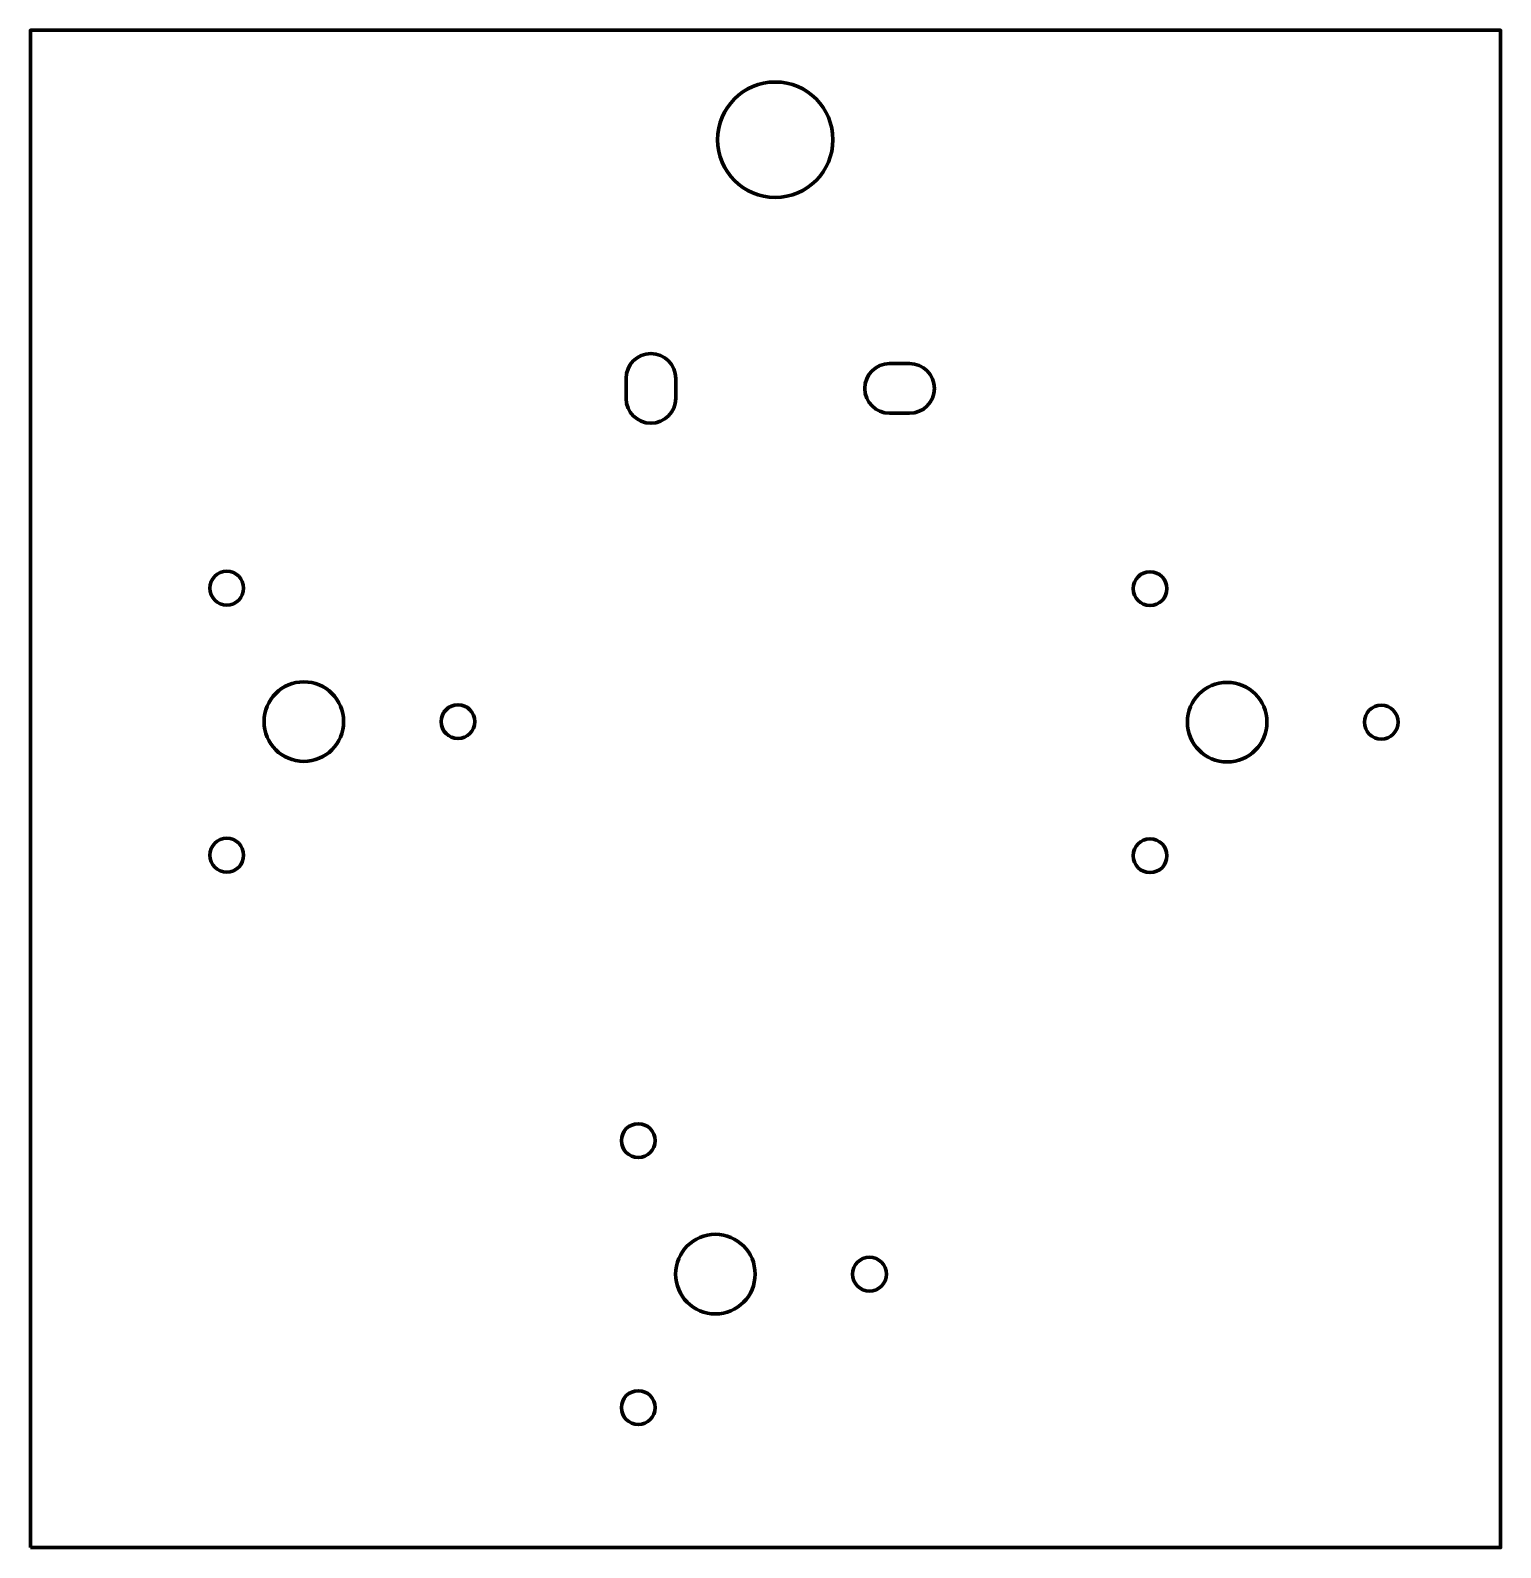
# Model space of a CAD drawing. Extents: x 0 to 148, y 0 to 153.
import ezdxf

# ---------------------------------------------------------------- set-up
doc = ezdxf.new("R2010")
doc.units = 0
doc.layers.get('0').update_dxf_attribs({"linetype": 'CONTINUOUS', "lineweight": 100})

msp = doc.modelspace()

# ---------------------------------------------------------------- linework, layer by layer
for p, q in [((86.4, 119.04), (88.4, 119.04)), ((86.4, 119.04), (88.4, 119.04)), ((86.4, 119.04), (88.4, 119.04)), ((59.9, 115.54), (59.9, 117.54)), ((59.9, 115.54), (59.9, 117.54)), ((59.9, 115.54), (59.9, 117.54)), ((64.9, 115.54), (64.9, 117.54)), ((64.9, 115.54), (64.9, 117.54)), ((64.9, 115.54), (64.9, 117.54)), ((86.4, 114.04), (88.4, 114.04)), ((86.4, 114.04), (88.4, 114.04)), ((86.4, 114.04), (88.4, 114.04))]:
    msp.add_line(p, q)
msp.add_lwpolyline([(0, 0), (0, 152.54), (147.84, 152.54), (147.84, 0)], close=True)
for centre, radius in [((74.9, 141.54), 5.8), ((74.9, 141.54), 5.8), ((74.9, 141.54), 5.8), ((19.75, 96.46), 1.7), ((112.59, 96.41), 1.7), ((27.5, 83.04), 4), ((120.34, 82.99), 4), ((43, 83.04), 1.7), ((135.84, 82.99), 1.7), ((19.75, 69.61), 1.7), ((112.59, 69.56), 1.7), ((61.13, 40.92), 1.7), ((68.88, 27.5), 4), ((84.38, 27.5), 1.7), ((61.13, 14.08), 1.7)]:
    msp.add_circle(centre, radius)
for centre, start, end in [((62.4, 117.54), 0, 180), ((62.4, 117.54), 0, 180), ((62.4, 117.54), 0, 180), ((86.4, 116.54), 90, 270), ((86.4, 116.54), 90, 270), ((86.4, 116.54), 90, 270), ((88.4, 116.54), 270, 90), ((88.4, 116.54), 270, 90), ((88.4, 116.54), 270, 90), ((62.4, 115.54), 180, 0), ((62.4, 115.54), 180, 0), ((62.4, 115.54), 180, 0)]:
    msp.add_arc(centre, 2.5, start, end)

doc.saveas('drawing.dxf')
